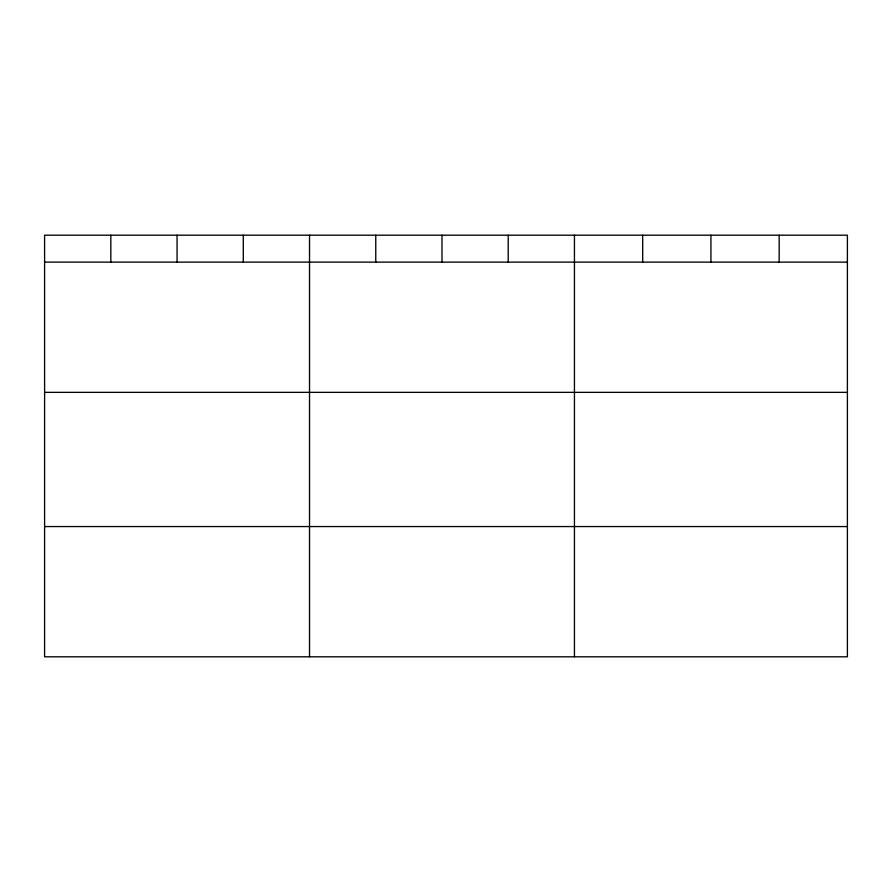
<?xml version="1.0" encoding="UTF-8"?>
<svg xmlns="http://www.w3.org/2000/svg" width="892" height="892" viewBox="0 0 892 892"><rect width="100%" height="100%" fill="white"/><g stroke="black" fill="none" stroke-linecap="round" stroke-linejoin="round"><path stroke-width="1.34" d="M847.4 392.357L847.4 235.198L44.6 235.198L44.6 656.802L847.4 656.802L847.4 392.357L44.6 392.357M44.6 262.114L847.4 262.114M44.6 526.559L847.4 526.559M779.162 235.198L779.162 262.114M710.924 235.198L710.924 262.114M642.686 235.198L642.686 262.114M574.448 235.198L574.448 656.802M508.217 235.198L508.217 262.114M441.986 235.198L441.986 262.114M375.755 235.198L375.755 262.114M309.524 235.198L309.524 656.802M243.293 235.198L243.293 262.114M177.062 235.198L177.062 262.114M110.831 235.198L110.831 262.114"/></g></svg>
